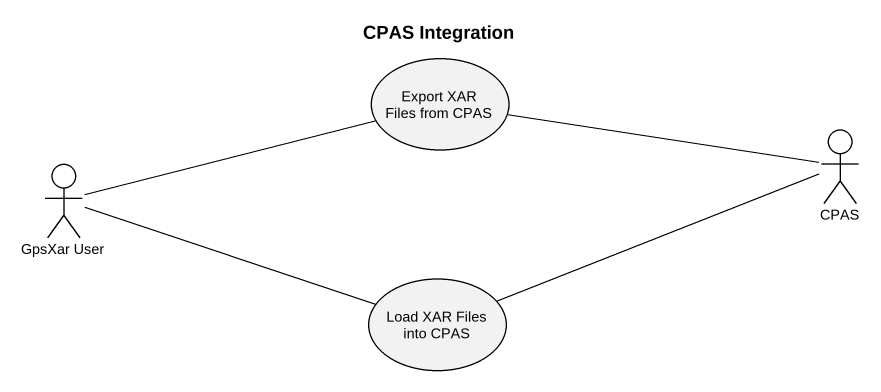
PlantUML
@startuml
title CPAS Integration
usecase "Export XAR Files from CPAS" as Export_XAR_Files_from_CPAS
actor CPAS
actor "GpsXar User" as GpsXar_User
usecase "Load XAR Files into CPAS" as Load_XAR_Files_into_CPAS
CPAS -left- Export_XAR_Files_from_CPAS
CPAS -left- Load_XAR_Files_into_CPAS
GpsXar_User -right- Export_XAR_Files_from_CPAS
GpsXar_User -right- Load_XAR_Files_into_CPAS
@enduml
